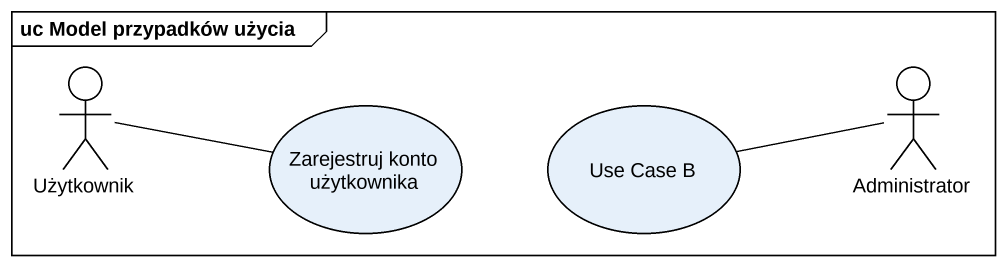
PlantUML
@startuml
mainframe uc Model przypadków użycia
actor Użytkownik
actor Administrator
usecase "Zarejestruj konto użytkownika" as Zarejestruj_konto
usecase "Use Case B" as Use_Case_B
Użytkownik -right- Zarejestruj_konto
Administrator -left- Use_Case_B
@enduml
